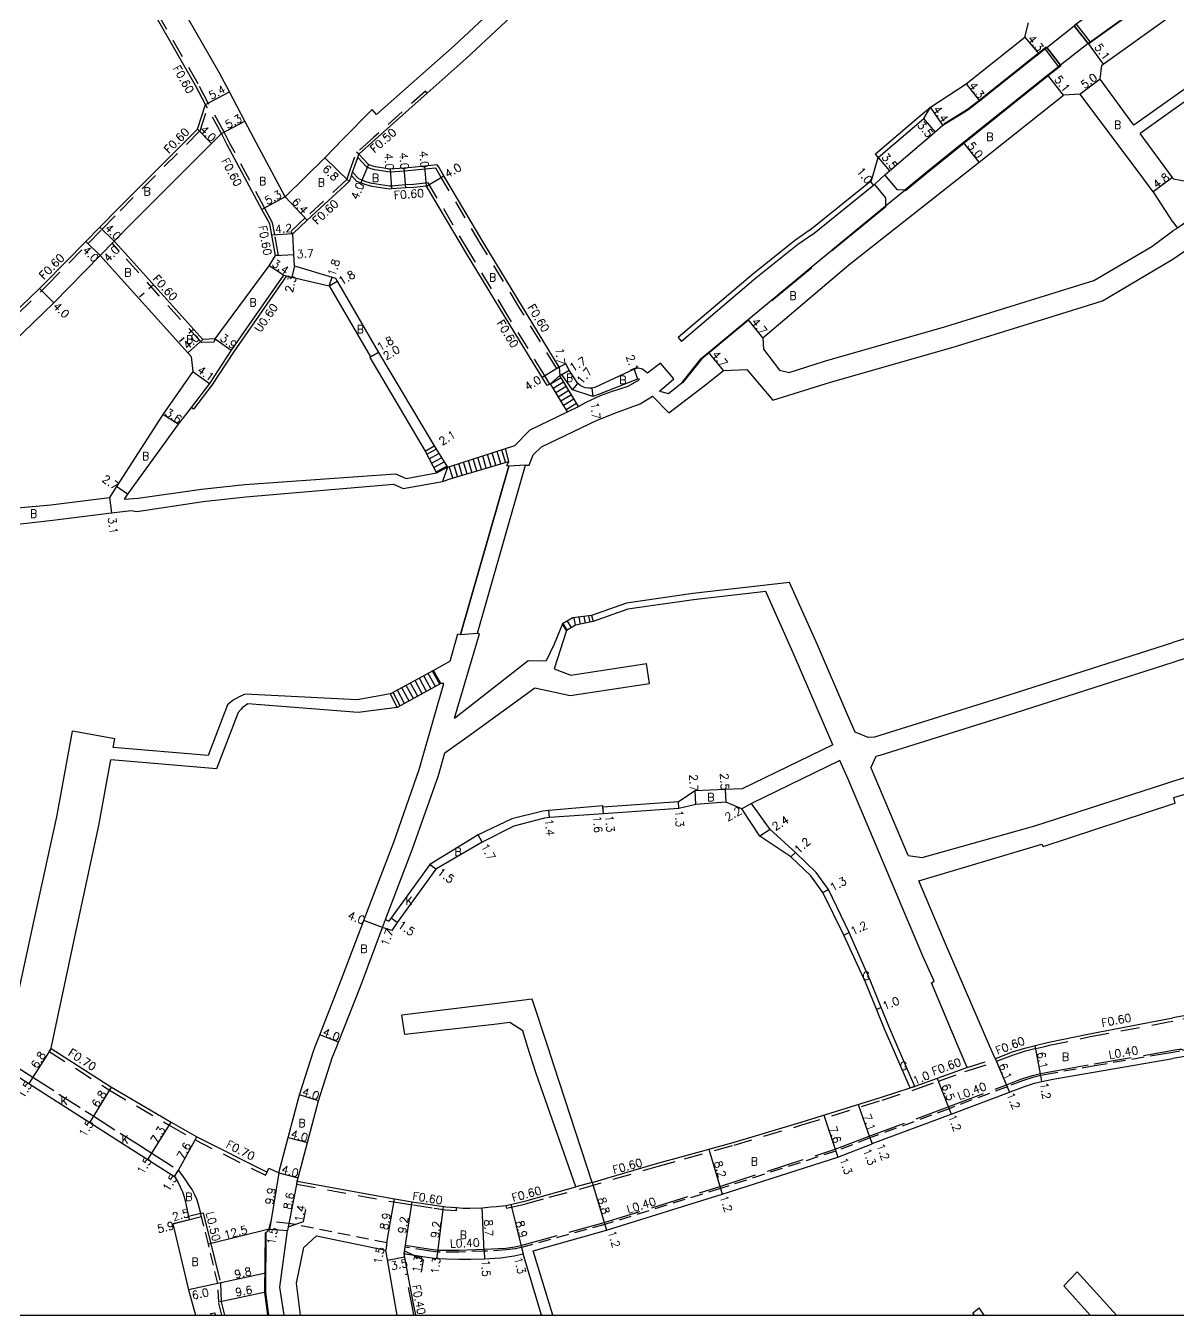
# Model space of a CAD drawing. Header units: metres. Extents: x -4002 to -3200, y -109800 to -109200.
# Drawn here: x -3712.1 to -3481.7, y -109800 to -109542.3 of the extents above; entities that cross this region are included whole.
import ezdxf

# ---------------------------------------------------------------- set-up
doc = ezdxf.new("R2010")
doc.units = ezdxf.units.M
doc.header["$LTSCALE"] = 2.5
for name, pattern in [('2213000', [1.5, 1, -0.5]), ('2227000', [2.5, 2, -0.5]), ('2232000', [2.5, 1.5, -1]), ('2233000', [4, 3, -1]), ('6301000', [1, 0.5, -0.5])]:
    doc.linetypes.add(name, pattern=pattern)
for name, color, linetype in [('2101000', 177, 'Continuous'), ('2101001', 1, 'Continuous'), ('2102000', 191, 'Continuous'), ('2102001', 191, 'Continuous'), ('2203000', 5, 'Continuous'), ('2213000', 6, '2213000'), ('2214000', 6, 'Continuous'), ('2214110', 1, 'Continuous'), ('2214120', 2, 'Continuous'), ('2214990', 7, 'Continuous'), ('2227000', 3, '2227000'), ('2231000', 162, 'Continuous'), ('2232000', 4, '2232000'), ('2233000', 62, '2233000'), ('2235000', 7, 'Continuous'), ('6132000', 1, '6132000'), ('9201100', 215, 'Continuous'), ('9201500', 222, 'Continuous'), ('9201600', 215, 'Continuous'), ('9202100', 82, 'Continuous'), ('9202200', 155, '6301000'), ('9203500', 155, 'Continuous'), ('9301100', 77, 'Continuous'), ('999', 7, 'Continuous')]:
    doc.layers.add(name, color=color, linetype=linetype)
doc.styles.add('Dm_Anotation', font='txt.shx', dxfattribs={"bigfont": 'pscdm.shx'})
doc.linetypes.add('6132000', pattern='A,1e-07,[100,DM.shx,S=0.25,R=0,X=0,Y=0],0.05,[100,DM.shx,S=0.2,R=0,X=0,Y=0],0.05,[100,DM.shx,S=0.15,R=0,X=0,Y=0],0.05,[100,DM.shx,S=0.1,R=0,X=0,Y=0],0.05,[100,DM.shx,S=0.05,R=0,X=0,Y=0],4.8', length=5)

msp = doc.modelspace()

# ---------------------------------------------------------------- linework, layer by layer
at = {"layer": '2101000'}
for points in [[(-3676.19, -109558.03), (-3678.2, -109554.2), (-3686.05, -109540.53), (-3686.84, -109539.14), (-3696.34, -109522.04), (-3697.47, -109519.96)], [(-3660.23, -109576.47), (-3667.15, -109563.61), (-3668.33, -109561.38), (-3671.41, -109555.52), (-3673.47, -109551.6), (-3681.36, -109537.84), (-3682.14, -109536.49), (-3687.22, -109527.34)], [(-3487.58, -109531.77), (-3499.95, -109540.45), (-3502.08, -109542), (-3502.47, -109542.31), (-3499.71, -109545.85), (-3499.31, -109545.55), (-3498.87, -109545.21), (-3486.91, -109536.59), (-3482.74, -109533.58)], [(-3512.33, -109544.58), (-3511.6, -109541.67)], [(-3496.98, -109550.18), (-3496.68, -109549.96), (-3483.85, -109540.79), (-3482.74, -109539.99)], [(-3540.36, -109572.11), (-3539.39, -109571.27), (-3530.3, -109563.5), (-3528.73, -109562.15), (-3523.74, -109559.06), (-3521.45, -109557.31), (-3510.61, -109548.7), (-3509.58, -109547.89), (-3508.39, -109546.92), (-3507.99, -109546.61)], [(-3507.99, -109546.61), (-3505.23, -109550.16), (-3505.62, -109550.47), (-3507.79, -109552.16), (-3524.62, -109565.65), (-3531.49, -109571.17), (-3536.34, -109575.14)], [(-3532.58, -109560.84), (-3531.24, -109558.54), (-3524.07, -109553.91), (-3512.33, -109544.58)], [(-3497.31, -109552.96), (-3496.98, -109550.18)], [(-3490.55, -109562.13), (-3497.31, -109552.96)], [(-3564.73, -109604.67), (-3547.53, -109590.1), (-3521.49, -109569.55), (-3504.6, -109556.14)], [(-3501.31, -109555.96), (-3504.6, -109556.14)], [(-3482.74, -109581.46), (-3486.55, -109575.64), (-3486.68, -109575.47), (-3488.55, -109572.97), (-3501.31, -109555.96)], [(-3747.43, -109643.45), (-3747.53, -109640.9), (-3753.66, -109638.1), (-3754.25, -109637.84), (-3749.88, -109633.72), (-3747.64, -109631.59), (-3727.69, -109612.38), (-3709.39, -109594.83), (-3708.36, -109593.78), (-3700.11, -109585.39), (-3697.31, -109582.53), (-3693.7, -109578.86), (-3677.8, -109562.97), (-3676.19, -109558.03)], [(-3541.66, -109568.62), (-3542.22, -109567.91), (-3533.16, -109560.15), (-3531.24, -109558.54)], [(-3543.01, -109573.18), (-3541.66, -109568.62), (-3532.58, -109560.84)], [(-3673.02, -109563.85), (-3674.97, -109565.8), (-3690.86, -109581.68), (-3694.46, -109585.34)], [(-3662.2, -109588.21), (-3662.94, -109584.17), (-3663.36, -109581.86), (-3664.9, -109578.98), (-3671.83, -109566.1), (-3673.02, -109563.85)], [(-3482.74, -109572.72), (-3482.84, -109572.59), (-3489.32, -109563.8)], [(-3648.64, -109564.88), (-3652.33, -109568.68), (-3660.23, -109576.47)], [(-3629.84, -109570.11), (-3632.36, -109570.35), (-3634.96, -109570.61), (-3636.45, -109570.72), (-3639.27, -109570.93), (-3642.22, -109570.5), (-3642.94, -109570.28), (-3643.59, -109570.01), (-3645.52, -109567.98)], [(-3647.03, -109572.2), (-3647.47, -109573.43), (-3655.84, -109581.12), (-3658.75, -109583.85)], [(-3631.97, -109574.33), (-3634.52, -109574.59), (-3636.15, -109574.71), (-3638.97, -109574.91), (-3639.41, -109574.95), (-3642.87, -109574.44), (-3644.31, -109574.04), (-3645.11, -109573.71), (-3645.9, -109573.38), (-3647.03, -109572.2)], [(-3605.45, -109610.49), (-3612.83, -109598.46), (-3620.55, -109585.74), (-3628.53, -109572.29), (-3629.63, -109570.43), (-3629.84, -109570.11)], [(-3536.34, -109575.14), (-3537.82, -109575.06), (-3540.36, -109572.11)], [(-3607.86, -109614.2), (-3608.86, -109612.59), (-3608.94, -109612.44), (-3616.25, -109600.54), (-3623.98, -109587.8), (-3631.97, -109574.33)], [(-3555.46, -109583.23), (-3543.22, -109573.35), (-3543.01, -109573.18)], [(-3554.83, -109584.01), (-3542.59, -109574.13), (-3542.41, -109573.98)], [(-3542.41, -109573.98), (-3540.21, -109576.68), (-3540.19, -109578.3)], [(-3482.61, -109572.89), (-3482.74, -109572.72)], [(-3482.61, -109572.89), (-3479.86, -109573.38)], [(-3577.09, -109608.77), (-3567.69, -109601.01), (-3563.02, -109597.14), (-3555.06, -109590.54), (-3550.96, -109587.13), (-3550.79, -109586.99), (-3540.19, -109578.3)], [(-3482.74, -109581.46), (-3481.85, -109582.73)], [(-3676.75, -109605), (-3692.93, -109587.03), (-3694.46, -109585.34)], [(-3658.39, -109590.28), (-3658.51, -109587.98), (-3658.75, -109583.85)], [(-3697.26, -109588.19), (-3706.53, -109597.63), (-3725, -109615.48), (-3744.8, -109634.54), (-3744.69, -109637.72)], [(-3679.09, -109608.39), (-3679.73, -109607.68), (-3697.26, -109588.19)], [(-3674.26, -109604.89), (-3663.44, -109590.26), (-3662.2, -109588.21)], [(-3658.39, -109590.28), (-3650.88, -109592.52), (-3650.22, -109592.75), (-3649.89, -109593.31), (-3641.62, -109607.57), (-3630.49, -109626.23)], [(-3660.61, -109592.16), (-3671.08, -109607.15), (-3675.42, -109613.77), (-3679.09, -109618.55), (-3681.67, -109621.93), (-3691.8, -109635.93), (-3692.48, -109636.9)], [(-3660.61, -109592.16), (-3659.98, -109592.29), (-3658.96, -109592.51), (-3651.44, -109594.24), (-3643.17, -109608.48), (-3643.34, -109608.58), (-3632.29, -109627.31)], [(-3674.26, -109604.89), (-3676.75, -109605)], [(-3679.09, -109608.39), (-3678.74, -109611.37)], [(-3587.78, -109611.75), (-3588.81, -109610.95), (-3589.69, -109610.7), (-3590.51, -109610.92), (-3598.36, -109614.61), (-3598.91, -109614.71), (-3599.64, -109614.73), (-3600.18, -109614.65), (-3600.85, -109614.4), (-3601.37, -109614.09), (-3601.74, -109613.78), (-3603.5, -109611.1), (-3604.17, -109609.88), (-3605.45, -109610.49)], [(-3580.89, -109613.57), (-3577.09, -109608.77)], [(-3578.5, -109615.8), (-3576.22, -109614.06), (-3572.59, -109611.16)], [(-3678.74, -109611.37), (-3684.69, -109619.95), (-3694.01, -109634.38), (-3695.38, -109636.57)], [(-3589.45, -109613.07), (-3589.51, -109612.88), (-3589.78, -109612.89), (-3597.6, -109615.95), (-3598.74, -109616.4), (-3602.84, -109615.08), (-3604.96, -109611.99), (-3605.34, -109612.19)], [(-3744.69, -109637.72), (-3742.43, -109639.52), (-3739.25, -109640.73), (-3734.7, -109640.34), (-3722.2, -109639.01), (-3721.22, -109639.3), (-3707.12, -109638.05), (-3695.38, -109636.57)], [(-3747.35, -109645.29), (-3738.93, -109644.31), (-3721.75, -109642.78), (-3720.82, -109642.68), (-3706.74, -109641.13), (-3695.01, -109639.65), (-3691.03, -109639.17)], [(-3568.9, -109694.77), (-3572.3, -109694.94), (-3578.25, -109695.22), (-3581.61, -109697.41), (-3596.71, -109698.47), (-3596.73, -109698.17), (-3607.55, -109699.13), (-3608.71, -109699.26), (-3614.95, -109700.81), (-3621.68, -109703.98), (-3631.36, -109709.94), (-3639.5, -109721.22)], [(-3572.17, -109697.43), (-3578.14, -109697.92), (-3581.52, -109698.71), (-3596.6, -109699.77), (-3607.4, -109700.52), (-3608.38, -109700.66), (-3614.52, -109702.26), (-3620.86, -109705.47), (-3630.14, -109710.82), (-3637.84, -109721.48), (-3638.95, -109723.09), (-3640.8, -109722.52)], [(-3538.89, -109746.27), (-3540.33, -109742.95), (-3541.99, -109738.86), (-3544.2, -109733.44), (-3548.58, -109724.01), (-3552.78, -109715.54), (-3555.17, -109712.18), (-3559.13, -109708.36), (-3565.32, -109704.24), (-3568.95, -109698.78), (-3572.17, -109697.43)], [(-3537.8, -109746.27), (-3539.41, -109742.57), (-3541.07, -109738.48), (-3543.28, -109733.03), (-3547.49, -109723.5), (-3551.64, -109714.92), (-3554.08, -109711.52), (-3558.25, -109707.55), (-3563.3, -109702.94), (-3567.03, -109697.71)], [(-3654.23, -109746.27), (-3653.33, -109743.98), (-3648.97, -109732.87), (-3644.55, -109721.11), (-3643.94, -109719.49)], [(-3640.21, -109720.92), (-3639.5, -109721.22)], [(-3649.93, -109746.27), (-3649.6, -109745.44), (-3645.23, -109734.29), (-3640.8, -109722.52)], [(-3439.66, -109733.05), (-3443.45, -109733.62), (-3453.74, -109735.04), (-3477.17, -109739.56), (-3482.74, -109740.59)], [(-3511.05, -109746.27), (-3510.5, -109746.14), (-3510.32, -109746.1), (-3507.53, -109745.46), (-3499.4, -109743.73), (-3482.74, -109740.59)], [(-3723.19, -109746.27), (-3719.74, -109748.47), (-3711.55, -109753.69), (-3699.33, -109761.51), (-3690.77, -109766.94), (-3687.71, -109768.89), (-3687.14, -109769.26), (-3682.4, -109772.28)], [(-3707.08, -109746.7), (-3694.99, -109754.44), (-3683.08, -109761.41), (-3677.93, -109764.35), (-3663.89, -109771.4), (-3663.55, -109770.64), (-3661.54, -109771.55)], [(-3661.54, -109771.55), (-3659.68, -109764.48), (-3657.42, -109755.94), (-3654.6, -109747.23), (-3654.23, -109746.27)], [(-3657.84, -109773.23), (-3657.67, -109772.57), (-3655.81, -109765.5), (-3653.62, -109757.17), (-3650.84, -109748.58), (-3649.93, -109746.27)], [(-3535.3, -109754.58), (-3535.63, -109753.83), (-3538.89, -109746.27)], [(-3534.35, -109754.28), (-3537.8, -109746.27)], [(-3518.31, -109748.72), (-3518.04, -109748.6), (-3514.86, -109747.38), (-3512.39, -109746.6), (-3511.05, -109746.27)], [(-3610.64, -109787.14), (-3596.03, -109783.03), (-3572.85, -109775.8), (-3549.75, -109768.44), (-3549.73, -109768.44), (-3542.87, -109765.78), (-3542.86, -109765.77), (-3542.89, -109765.68), (-3527.08, -109759.84), (-3515.44, -109755.43), (-3515.29, -109755.37), (-3512.45, -109754.27), (-3510.42, -109753.64), (-3508.93, -109753.27), (-3506.77, -109752.85), (-3498.21, -109751.34), (-3482.74, -109748.68)], [(-3480.06, -109748.21), (-3481.15, -109748.41), (-3482.74, -109748.68)], [(-3523.87, -109750.51), (-3524.54, -109750.74), (-3529.86, -109752.66), (-3534.35, -109754.28)], [(-3598.89, -109773.45), (-3586.03, -109769.71), (-3580.59, -109768.19), (-3570.68, -109765.45), (-3557.1, -109761.41), (-3541.04, -109756.42), (-3535.3, -109754.58)], [(-3682.4, -109772.28), (-3681.64, -109773.46), (-3681.23, -109774.34), (-3680.8, -109775.32), (-3680.47, -109776.31), (-3680.12, -109777.72), (-3679.56, -109780.29)], [(-3657.84, -109773.23), (-3638.42, -109776.77), (-3634.5, -109777.38), (-3630.36, -109778.02), (-3628.11, -109778.31), (-3627.06, -109778.41), (-3625.98, -109778.5), (-3624.64, -109778.59), (-3623.33, -109778.59), (-3620.84, -109778.52), (-3619.15, -109778.37), (-3617.99, -109778.25), (-3616.16, -109778.04), (-3612.34, -109777.19), (-3607.64, -109775.86), (-3602.16, -109774.37)], [(-3679.56, -109780.29), (-3679.41, -109780.91)], [(-3663.54, -109800), (-3664.15, -109795.42), (-3664.06, -109783.47)], [(-3664.06, -109783.47), (-3663.47, -109782.79)], [(-3663.47, -109782.79), (-3663.39, -109782.8), (-3659.77, -109783.04)], [(-3653.99, -109784.14), (-3640.15, -109787.03)], [(-3637.86, -109800), (-3638.02, -109799.25), (-3640.15, -109787.03)], [(-3636.49, -109787.7), (-3636.11, -109787.76), (-3631.85, -109788.41), (-3629.93, -109788.67), (-3627.95, -109788.76), (-3625.55, -109788.78), (-3623.13, -109788.78), (-3620.41, -109788.71), (-3617.19, -109788.53), (-3614.47, -109788.12), (-3612.68, -109787.72)], [(-3634.14, -109800), (-3634.51, -109798.05), (-3635.72, -109791.72), (-3636.49, -109787.7)], [(-3679.57, -109794.92), (-3678.22, -109800)]]:
    msp.add_lwpolyline(points, dxfattribs=at)
at = {"layer": '2101000', "flags": 128}
for points in [[(-3555.46, -109583.23), (-3558.44, -109585.24), (-3566.81, -109591.98), (-3581.67, -109604.6)], [(-3554.83, -109584.01), (-3557.85, -109586.04), (-3566.18, -109592.76), (-3581.02, -109605.36)], [(-3679.41, -109780.91), (-3682.71, -109781.73)], [(-3682.71, -109781.73), (-3679.57, -109794.92)]]:
    msp.add_lwpolyline(points, dxfattribs=at)
at = {"layer": '2101001', "flags": 128}
msp.add_lwpolyline([(-3581.67, -109604.6), (-3581.02, -109605.36)], dxfattribs=at)
at = {"layer": '2102000'}
for points in [[(-3412.47, -109507.1), (-3482.74, -109556.63)], [(-3411.28, -109508.79), (-3482.74, -109559.16)], [(-3607.76, -109528.32), (-3614.71, -109535.31), (-3626.41, -109546.23), (-3641.97, -109560.04), (-3642.85, -109559.02), (-3648.64, -109564.88)], [(-3605.31, -109530.72), (-3612.27, -109537.82), (-3624.06, -109548.83), (-3631.85, -109555.74), (-3642.28, -109564.99), (-3645.52, -109567.98)], [(-3482.74, -109556.63), (-3490.55, -109562.13)], [(-3482.74, -109559.16), (-3489.32, -109563.8)], [(-3481.85, -109582.73), (-3482.74, -109583.29)], [(-3564.73, -109604.67), (-3564.63, -109606.95), (-3561.41, -109611.13), (-3559.49, -109611.57), (-3552.44, -109609.33), (-3527.96, -109602.33), (-3509.31, -109596.5), (-3498.59, -109593.23), (-3486.96, -109586.42), (-3482.74, -109583.29)], [(-3482.74, -109588.91), (-3480.26, -109587.2), (-3478.04, -109587.6)], [(-3572.59, -109611.16), (-3567.94, -109610.96), (-3562.75, -109617.12), (-3551.2, -109613.55), (-3526.7, -109606.54), (-3507.99, -109600.7), (-3496.8, -109597.29), (-3482.74, -109588.91)], [(-3582.53, -109612.85), (-3585.19, -109609.69), (-3587.78, -109611.75)], [(-3601.62, -109618.35), (-3605.34, -109612.19)], [(-3601.62, -109618.35), (-3600.05, -109617.54), (-3597.22, -109616.21), (-3595.03, -109615.39), (-3591.69, -109614.32), (-3589.45, -109613.07)], [(-3585.4, -109615.35), (-3582.53, -109612.85)], [(-3585.4, -109615.35), (-3583.63, -109615.79), (-3580.89, -109613.57)], [(-3612.19, -109630.14), (-3611.47, -109630.08), (-3610.7, -109628.02), (-3608.98, -109626.47), (-3597.88, -109621.1), (-3593.99, -109619.6), (-3589.31, -109617.85), (-3586.78, -109616.3)], [(-3603.84, -109619.43), (-3607.21, -109613.85), (-3607.34, -109613.92), (-3607.86, -109614.2)], [(-3586.78, -109616.3), (-3583.54, -109619.67), (-3578.5, -109615.8)], [(-3616.18, -109626.8), (-3614.34, -109626.18), (-3611.29, -109623.03), (-3603.84, -109619.43)], [(-3630.49, -109626.23), (-3628.15, -109629.98), (-3627.81, -109630.5)], [(-3632.29, -109627.31), (-3629.98, -109631.63)], [(-3627.81, -109630.5), (-3627.35, -109630.36), (-3616.18, -109626.8)], [(-3692.48, -109636.9), (-3689.65, -109636.69), (-3677, -109634.9), (-3668.36, -109633.97), (-3638.22, -109631.82), (-3636.05, -109632.77), (-3629.98, -109631.63)], [(-3628.83, -109633.34), (-3627.09, -109632.75), (-3615.57, -109629.35)], [(-3625.19, -109663.96), (-3615.53, -109630.28)], [(-3621.82, -109663.7), (-3612.19, -109630.14)], [(-3615.53, -109630.28), (-3615.91, -109630.25), (-3615.57, -109629.35)], [(-3691.03, -109639.17), (-3689.94, -109639.37), (-3676.69, -109637.38), (-3668.14, -109636.46), (-3638.58, -109633.88), (-3636.68, -109634.8), (-3628.83, -109633.34)], [(-3559.4, -109653.55), (-3578.77, -109655.76), (-3592.02, -109657.7), (-3599.01, -109660.13)], [(-3546.28, -109683.5), (-3547.76, -109680.15), (-3553.82, -109666.02), (-3559.4, -109653.55)], [(-3564.18, -109655.36), (-3578.62, -109657), (-3591.72, -109658.92), (-3598.65, -109661.34)], [(-3550.73, -109686.03), (-3552.43, -109682.17), (-3558.5, -109668.06), (-3564.18, -109655.36)], [(-3599.01, -109660.13), (-3602.76, -109660.65), (-3604.84, -109661.85)], [(-3604.84, -109661.85), (-3606.49, -109665.89), (-3608.1, -109669.19)], [(-3598.65, -109661.34), (-3602.22, -109662.09), (-3603.99, -109663.15)], [(-3467.84, -109660.98), (-3482.74, -109665.57)], [(-3627.29, -109669.29), (-3625.74, -109663.85)], [(-3626.38, -109680.66), (-3621.38, -109663.84), (-3621.82, -109663.7)], [(-3625.74, -109663.85), (-3625.19, -109663.96)], [(-3603.99, -109663.15), (-3606.48, -109670.8)], [(-3466.73, -109664.61), (-3481.75, -109669.24), (-3482.74, -109669.56)], [(-3482.74, -109665.57), (-3482.86, -109665.6), (-3515.57, -109676.08), (-3542.42, -109684.47), (-3543.68, -109684.55), (-3546.28, -109683.5)], [(-3627.29, -109669.29), (-3630.61, -109671.16)], [(-3626.38, -109680.66), (-3611.66, -109669.15), (-3608.1, -109669.19)], [(-3606.48, -109670.8), (-3603.16, -109672.06), (-3588.03, -109669.77)], [(-3482.74, -109669.56), (-3514.39, -109679.69), (-3541.34, -109688.11), (-3542.13, -109688.34), (-3543.16, -109690.55)], [(-3630.61, -109671.16), (-3639.18, -109675.84)], [(-3643.94, -109719.49), (-3638.55, -109705.43), (-3633.44, -109690.95), (-3630.22, -109679.55), (-3628.56, -109673.73)], [(-3629.14, -109673.77), (-3637.89, -109678.56)], [(-3628.56, -109673.73), (-3629.14, -109673.77)], [(-3628.35, -109687.63), (-3622.98, -109683.79), (-3610.34, -109674.62), (-3603.28, -109676.12), (-3587.43, -109673.73)], [(-3637.89, -109678.56), (-3645.67, -109679.53), (-3667.75, -109677.81), (-3668.86, -109678.62), (-3669.14, -109678.95), (-3669.68, -109679.53), (-3673.97, -109690.82), (-3695.1, -109688.99)], [(-3639.18, -109675.84), (-3645.84, -109677.02), (-3668.25, -109675.9), (-3669.35, -109676.33), (-3670.64, -109677.07), (-3671.79, -109678.03), (-3675.64, -109688.16), (-3694.65, -109686.52)], [(-3714.74, -109740.75), (-3710.56, -109721.64), (-3705.94, -109700.41), (-3702.79, -109683.24)], [(-3694.65, -109686.52), (-3694.33, -109684.79)], [(-3640.21, -109720.92), (-3640.19, -109720.88), (-3634.79, -109706.81), (-3629.63, -109692.16), (-3628.35, -109687.63)], [(-3550.73, -109686.03), (-3568.9, -109694.77)], [(-3482.74, -109693.29), (-3459.72, -109686.24)], [(-3706.99, -109746.27), (-3702.14, -109723.41), (-3697.5, -109702.1), (-3695.1, -109688.99)], [(-3549.35, -109689.15), (-3567.03, -109697.71)], [(-3525.66, -109746.27), (-3531.02, -109733.6), (-3530.47, -109733.26), (-3532.74, -109728.21), (-3540.31, -109710.38), (-3547.72, -109692.84), (-3549.35, -109689.15)], [(-3535.72, -109708.12), (-3543.04, -109690.82), (-3543.16, -109690.55)], [(-3482.74, -109697.81), (-3482.28, -109697.66), (-3482.56, -109696.54), (-3458.85, -109689.49)], [(-3535.72, -109708.12), (-3532.91, -109708.5), (-3510.36, -109702.2), (-3484.39, -109693.81), (-3482.74, -109693.29)], [(-3533.58, -109713.17), (-3508.94, -109705.87), (-3508.67, -109706.32), (-3482.74, -109697.81)], [(-3519.37, -109746.27), (-3528.05, -109726.22), (-3533.58, -109713.17)], [(-3607.77, -109746.27), (-3610.86, -109736.86), (-3617.8, -109737.73), (-3636.92, -109740.02)], [(-3611.79, -109746.27), (-3612.77, -109743.15), (-3615.31, -109741.51), (-3618.48, -109741.88), (-3636.36, -109743.9)], [(-3707.08, -109746.7), (-3706.99, -109746.27)], [(-3602.16, -109774.37), (-3610.14, -109751.52), (-3611.79, -109746.27)], [(-3598.89, -109773.45), (-3606.46, -109750.25), (-3607.77, -109746.27)], [(-3523.87, -109750.51), (-3525.66, -109746.27)], [(-3518.31, -109748.72), (-3519.37, -109746.27)], [(-3660.43, -109800), (-3661.35, -109794.4), (-3659.77, -109783.04)], [(-3657.17, -109800), (-3657.99, -109793.6), (-3656.53, -109786.46), (-3653.99, -109784.14)], [(-3609.03, -109800), (-3612.68, -109787.72)], [(-3606.75, -109800), (-3610.64, -109787.14)], [(-3494.06, -109800), (-3501.88, -109791.31)], [(-3499.28, -109800), (-3504.59, -109794.1)], [(-3520.49, -109800), (-3521.49, -109798.53)], [(-3522.44, -109800), (-3522.77, -109799.52)]]:
    msp.add_lwpolyline(points, dxfattribs=at)
at = {"layer": '2102001'}
for points in [[(-3587.43, -109673.73), (-3588.03, -109669.77)], [(-3694.33, -109684.79), (-3702.79, -109683.24)], [(-3636.36, -109743.9), (-3636.92, -109740.02)], [(-3504.59, -109794.1), (-3501.88, -109791.31)], [(-3522.77, -109799.52), (-3521.49, -109798.53)]]:
    msp.add_lwpolyline(points, dxfattribs=at)
at = {"layer": '2203000'}
for points in [[(-3499.71, -109545.85), (-3502.47, -109542.31), (-3502.08, -109542), (-3499.31, -109545.55)], [(-3505.23, -109550.16), (-3507.99, -109546.61), (-3508.39, -109546.92), (-3505.62, -109550.47)]]:
    msp.add_lwpolyline(points, close=True, dxfattribs=at)
for points in [[(-3536.34, -109575.14), (-3537.82, -109575.06), (-3540.36, -109572.11)], [(-3542.41, -109573.98), (-3540.21, -109576.68), (-3540.19, -109578.3)], [(-3615.53, -109630.28), (-3625.19, -109663.96)], [(-3621.82, -109663.7), (-3612.19, -109630.14)]]:
    msp.add_lwpolyline(points, dxfattribs=at)
at = {"layer": '2213000'}
for points in [[(-3482.74, -109747.47), (-3484.82, -109747.82), (-3498.41, -109750.16), (-3506.98, -109751.67), (-3509.16, -109752.09), (-3510.74, -109752.48), (-3512.84, -109753.14), (-3515.74, -109754.26), (-3515.92, -109754.33), (-3527.52, -109758.72), (-3543.33, -109764.56), (-3550.17, -109767.21), (-3573.22, -109774.66), (-3596.37, -109781.88), (-3613.03, -109786.46), (-3614.3, -109786.72), (-3616.08, -109786.96), (-3620.47, -109787.21), (-3625.54, -109787.38), (-3629.76, -109787.38), (-3631.67, -109787.13), (-3635.9, -109786.47), (-3636.29, -109786.41)], [(-3481.36, -109747.23), (-3482.74, -109747.47)], [(-3672.9, -109800), (-3673.54, -109797.42), (-3673.71, -109793.67), (-3675.6, -109785.83), (-3677.14, -109779.68), (-3677.65, -109777.65), (-3677.94, -109776.83), (-3678.35, -109775.92), (-3678.87, -109774.9), (-3679.51, -109773.95), (-3680.13, -109772.99), (-3680.71, -109772.16), (-3681.59, -109771.01)], [(-3663.47, -109782.79), (-3663.14, -109781.32)], [(-3659.51, -109781.66), (-3663.14, -109781.32)], [(-3639.9, -109785.55), (-3659.51, -109781.66)], [(-3639.9, -109785.55), (-3640.15, -109787.03)], [(-3636.49, -109787.7), (-3636.29, -109786.41)]]:
    msp.add_lwpolyline(points, dxfattribs=at)
at = {"layer": '2214000'}
for points in [[(-3601.62, -109618.35), (-3605.34, -109612.19)], [(-3603.84, -109619.43), (-3607.21, -109613.85)], [(-3630.49, -109626.23), (-3628.15, -109629.98), (-3627.81, -109630.5)], [(-3632.29, -109627.31), (-3629.98, -109631.63)], [(-3627.81, -109630.5), (-3627.35, -109630.36), (-3616.18, -109626.8)], [(-3628.83, -109633.34), (-3627.09, -109632.75), (-3615.57, -109629.35)], [(-3599.01, -109660.13), (-3602.76, -109660.65), (-3604.84, -109661.85)], [(-3598.65, -109661.34), (-3602.22, -109662.09), (-3603.99, -109663.15)], [(-3630.61, -109671.16), (-3639.18, -109675.84)], [(-3629.14, -109673.77), (-3637.89, -109678.56)]]:
    msp.add_lwpolyline(points, dxfattribs=at)
at = {"layer": '2214110'}
for points in [[(-3603.84, -109619.43), (-3601.62, -109618.35)], [(-3615.57, -109629.35), (-3616.18, -109626.8)], [(-3629.98, -109631.63), (-3627.81, -109630.5)], [(-3603.99, -109663.15), (-3604.84, -109661.85)], [(-3629.14, -109673.77), (-3630.61, -109671.16)]]:
    msp.add_lwpolyline(points, dxfattribs=at)
at = {"layer": '2214120'}
for points in [[(-3607.21, -109613.85), (-3605.34, -109612.19)], [(-3632.29, -109627.31), (-3630.49, -109626.23)], [(-3627.81, -109630.5), (-3628.83, -109633.34)], [(-3599.01, -109660.13), (-3598.65, -109661.34)], [(-3637.89, -109678.56), (-3639.18, -109675.84)]]:
    msp.add_lwpolyline(points, dxfattribs=at)
at = {"layer": '2214990'}
for points in [[(-3607.2, -109613.85), (-3605.1, -109612.58)], [(-3606.69, -109614.71), (-3604.58, -109613.44)], [(-3606.17, -109615.57), (-3604.07, -109614.3)], [(-3605.65, -109616.42), (-3603.55, -109615.15)], [(-3605.14, -109617.28), (-3603.03, -109616.01)], [(-3604.62, -109618.14), (-3602.52, -109616.87)], [(-3604.1, -109618.99), (-3602, -109617.72)], [(-3631.96, -109627.93), (-3630.06, -109626.91)], [(-3631.49, -109628.81), (-3629.53, -109627.76)], [(-3631.02, -109629.69), (-3629, -109628.61)], [(-3622.93, -109631.52), (-3623.62, -109629.17)], [(-3621.97, -109631.24), (-3622.67, -109628.87)], [(-3621.01, -109630.96), (-3621.72, -109628.56)], [(-3620.05, -109630.68), (-3620.76, -109628.26)], [(-3619.09, -109630.39), (-3619.81, -109627.96)], [(-3618.13, -109630.11), (-3618.86, -109627.65)], [(-3617.17, -109629.83), (-3617.9, -109627.35)], [(-3616.21, -109629.54), (-3616.95, -109627.05)], [(-3630.54, -109630.57), (-3628.47, -109629.46)], [(-3630.07, -109631.45), (-3627.93, -109630.31)], [(-3626.76, -109632.66), (-3627.44, -109630.39)], [(-3625.81, -109632.37), (-3626.48, -109630.08)], [(-3624.85, -109632.09), (-3625.53, -109629.78)], [(-3623.89, -109631.81), (-3624.58, -109629.48)], [(-3599.25, -109661.46), (-3599.51, -109660.2)], [(-3603.9, -109663.09), (-3604.7, -109661.76)], [(-3603.04, -109662.58), (-3603.83, -109661.27)], [(-3602.18, -109662.08), (-3602.49, -109660.61)], [(-3601.2, -109661.87), (-3601.5, -109660.48)], [(-3600.22, -109661.67), (-3600.5, -109660.34)], [(-3631.98, -109675.33), (-3633.42, -109672.69)], [(-3631.1, -109674.85), (-3632.54, -109672.21)], [(-3630.22, -109674.37), (-3631.66, -109671.73)], [(-3629.35, -109673.89), (-3630.79, -109671.25)], [(-3637.24, -109678.2), (-3638.68, -109675.57)], [(-3636.37, -109677.73), (-3637.81, -109675.09)], [(-3635.49, -109677.25), (-3636.93, -109674.61)], [(-3634.61, -109676.77), (-3636.05, -109674.13)], [(-3633.73, -109676.29), (-3635.17, -109673.65)], [(-3632.86, -109675.81), (-3634.3, -109673.17)]]:
    msp.add_lwpolyline(points, dxfattribs=at)
at = {"layer": '2227000'}
msp.add_lwpolyline([(-3720.4, -109746.27), (-3718.93, -109747.2), (-3710.75, -109752.42), (-3698.53, -109760.24), (-3689.93, -109765.7), (-3686.91, -109767.63), (-3681.59, -109771.01)], dxfattribs=at)
at = {"layer": '2231000'}
msp.add_lwpolyline([(-3659.98, -109592.29), (-3670.58, -109607.49), (-3674.93, -109614.12), (-3678.6, -109618.91), (-3679.09, -109618.55)], dxfattribs=at)
at = {"layer": '2232000'}
for points in [[(-3675.66, -109557.75), (-3677.68, -109553.91), (-3685.52, -109540.23), (-3686.32, -109538.85), (-3695.81, -109521.75), (-3696.98, -109519.59)], [(-3631.85, -109555.74), (-3632.18, -109555.36), (-3642.62, -109564.62), (-3645.87, -109567.63)], [(-3753.66, -109638.1), (-3749.47, -109634.15), (-3747.23, -109632.02), (-3727.27, -109612.81), (-3708.97, -109595.26), (-3707.93, -109594.2), (-3699.68, -109585.81), (-3696.88, -109582.95), (-3693.28, -109579.28), (-3677.27, -109563.29), (-3675.79, -109558.75)], [(-3673.02, -109563.85), (-3675.79, -109558.75), (-3676.19, -109558.03)], [(-3672.49, -109563.57), (-3672.55, -109563.44), (-3675.55, -109557.95), (-3675.66, -109557.75)], [(-3661.6, -109588.17), (-3662.35, -109584.06), (-3662.78, -109581.66), (-3664.37, -109578.7), (-3671.3, -109565.82), (-3672.49, -109563.57)], [(-3647.59, -109572), (-3645.99, -109567.52)], [(-3647.03, -109572.2), (-3646.8, -109571.57), (-3645.74, -109568.61), (-3645.52, -109567.98)], [(-3645.52, -109567.98), (-3645.99, -109567.52)], [(-3630.15, -109570.74), (-3632.3, -109570.95), (-3634.91, -109571.21), (-3636.4, -109571.32), (-3639.29, -109571.53), (-3642.35, -109571.08), (-3643.07, -109570.87), (-3643.93, -109570.52), (-3645.74, -109568.61)], [(-3647.59, -109572), (-3647.66, -109572.2), (-3647.98, -109573.09), (-3656.24, -109580.68), (-3659.16, -109583.41)], [(-3642.84, -109573.84), (-3644.14, -109573.46), (-3644.88, -109573.15), (-3645.55, -109572.88), (-3646.8, -109571.57)], [(-3605.96, -109610.81), (-3613.35, -109598.77), (-3621.06, -109586.05), (-3629.04, -109572.6), (-3630.14, -109570.75), (-3630.15, -109570.74)], [(-3631.65, -109573.7), (-3634.57, -109573.99), (-3636.2, -109574.11), (-3639.02, -109574.32), (-3639.39, -109574.34), (-3642.84, -109573.84)], [(-3607.34, -109613.92), (-3608.43, -109612.13), (-3615.74, -109600.23), (-3623.46, -109587.49), (-3631.65, -109573.7)], [(-3694.88, -109585.77), (-3694.46, -109585.34)], [(-3658.75, -109583.85), (-3659.16, -109583.41)], [(-3677.01, -109605.61), (-3693.37, -109587.43), (-3694.88, -109585.77)], [(-3661.6, -109588.17), (-3662.2, -109588.21)], [(-3674.26, -109604.89), (-3674.54, -109605.5), (-3677.01, -109605.61)], [(-3605.96, -109610.81), (-3605.45, -109610.49)], [(-3439.57, -109733.65), (-3443.37, -109734.21), (-3453.65, -109735.63), (-3477.05, -109740.15), (-3482.74, -109741.2)], [(-3508.39, -109746.27), (-3507.4, -109746.04), (-3499.28, -109744.32), (-3483.17, -109741.28), (-3482.74, -109741.2)], [(-3707.46, -109747.29), (-3707.08, -109746.7)], [(-3707.46, -109747.29), (-3695.36, -109755.03), (-3683.43, -109762.01), (-3678.26, -109764.97), (-3664.18, -109772.04), (-3663.89, -109771.4)], [(-3518.1, -109749.28), (-3517.81, -109749.16), (-3514.66, -109747.95), (-3512.23, -109747.18), (-3510.37, -109746.72), (-3510.19, -109746.69), (-3508.39, -109746.27)], [(-3523.87, -109750.51), (-3518.31, -109748.72)], [(-3523.68, -109751.08), (-3518.1, -109749.28)], [(-3616.03, -109778.63), (-3612.19, -109777.77), (-3607.48, -109776.44), (-3600.65, -109774.58), (-3585.87, -109770.29), (-3580.43, -109768.77), (-3570.51, -109766.03), (-3556.93, -109761.98), (-3540.86, -109756.99), (-3534.15, -109754.84), (-3529.65, -109753.22), (-3524.34, -109751.31), (-3523.88, -109751.15), (-3523.68, -109751.08)], [(-3535.3, -109754.58), (-3534.35, -109754.28)], [(-3657.96, -109773.81), (-3657.84, -109773.23)], [(-3598.89, -109773.45), (-3602.16, -109774.37)], [(-3657.96, -109773.81), (-3638.51, -109777.36), (-3634.59, -109777.97), (-3630.45, -109778.61), (-3628.18, -109778.91), (-3627.11, -109779.01), (-3626.03, -109779.1)], [(-3626.03, -109779.1), (-3625.98, -109778.5)], [(-3616.16, -109778.04), (-3616.03, -109778.63)], [(-3634.54, -109800), (-3634.9, -109798.13), (-3636.11, -109791.79), (-3635.72, -109791.72)]]:
    msp.add_lwpolyline(points, dxfattribs=at)
at = {"layer": '2233000'}
for points in [[(-3636.29, -109786.41), (-3636.23, -109786.02), (-3635.84, -109786.08), (-3631.61, -109786.73), (-3629.71, -109786.98), (-3625.54, -109786.98), (-3620.49, -109786.81), (-3616.12, -109786.57), (-3614.37, -109786.33), (-3613.13, -109786.08), (-3596.48, -109781.49), (-3573.34, -109774.28), (-3550.3, -109766.83), (-3543.47, -109764.19), (-3527.66, -109758.35), (-3516.06, -109753.96), (-3515.89, -109753.89), (-3512.97, -109752.76), (-3510.85, -109752.09), (-3509.25, -109751.7), (-3507.06, -109751.28), (-3498.48, -109749.77), (-3484.89, -109747.43), (-3483.06, -109747.12), (-3482.74, -109747.06)], [(-3482.74, -109747.06), (-3481.43, -109746.83), (-3481.02, -109746.86), (-3480.76, -109746.95), (-3480.41, -109747.1), (-3480.16, -109747.33), (-3479.85, -109747.79), (-3479.63, -109748.13)], [(-3677.14, -109779.68), (-3676.65, -109779.56), (-3675.12, -109785.71), (-3673.21, -109793.6), (-3673.04, -109797.35), (-3672.39, -109800)]]:
    msp.add_lwpolyline(points, dxfattribs=at)
at = {"layer": '2235000'}
msp.add_lwpolyline([(-3675.07, -109800), (-3675.14, -109799.69), (-3674.35, -109799.53), (-3674.26, -109800)], dxfattribs=at)
at = {"layer": '6132000'}
for points in [[(-3482.74, -109533.74), (-3482.84, -109533.81), (-3486.84, -109536.69), (-3498.79, -109545.31), (-3499.23, -109545.65), (-3499.63, -109545.96)], [(-3528.56, -109561.87), (-3523.82, -109558.94), (-3521.54, -109557.2), (-3510.7, -109548.58), (-3509.67, -109547.77), (-3508.48, -109546.8), (-3508.08, -109546.49)], [(-3505.13, -109550.28), (-3505.53, -109550.59), (-3507.7, -109552.28), (-3524.52, -109565.77), (-3531.39, -109571.28), (-3536.24, -109575.26)], [(-3540.09, -109578.41), (-3550.69, -109587.1), (-3550.87, -109587.25)], [(-3554.97, -109590.65), (-3562.92, -109597.25)], [(-3567.59, -109601.13), (-3577.01, -109608.9)], [(-3577.01, -109608.9), (-3580.78, -109613.67)], [(-3663.7, -109800), (-3664.3, -109795.43), (-3664.21, -109783.46)]]:
    msp.add_lwpolyline(points, dxfattribs=at)
at = {"layer": '9201100'}
for points in [[(-3512.33, -109544.58), (-3509.58, -109547.89)], [(-3499.71, -109545.85), (-3496.68, -109549.96)], [(-3524.07, -109553.91), (-3521.45, -109557.31)], [(-3504.6, -109556.14), (-3507.79, -109552.16)], [(-3497.31, -109552.96), (-3501.31, -109555.96)], [(-3676.19, -109558.03), (-3671.41, -109555.52)], [(-3528.73, -109562.15), (-3531.24, -109558.54)], [(-3673.02, -109563.85), (-3668.33, -109561.38)], [(-3530.3, -109563.5), (-3532.58, -109560.84)], [(-3677.8, -109562.97), (-3674.97, -109565.8)], [(-3521.49, -109569.55), (-3524.62, -109565.65)], [(-3652.33, -109568.68), (-3647.47, -109573.43)], [(-3643.59, -109570.01), (-3645.11, -109573.71)], [(-3541.66, -109568.62), (-3539.39, -109571.27)], [(-3639.27, -109570.93), (-3638.97, -109574.91)], [(-3636.15, -109574.71), (-3636.45, -109570.72)], [(-3631.97, -109574.33), (-3632.36, -109570.35)], [(-3631.97, -109574.33), (-3628.53, -109572.29)], [(-3482.84, -109572.59), (-3486.68, -109575.47)], [(-3542.59, -109574.13), (-3543.22, -109573.35)], [(-3660.23, -109576.47), (-3664.9, -109578.98)], [(-3660.23, -109576.47), (-3655.84, -109581.12)], [(-3478.41, -109580.33), (-3481.85, -109582.73)], [(-3694.46, -109585.34), (-3697.31, -109582.53)], [(-3697.26, -109588.19), (-3700.11, -109585.39)], [(-3697.26, -109588.19), (-3694.46, -109585.34)], [(-3658.75, -109583.85), (-3662.94, -109584.17)], [(-3662.2, -109588.21), (-3658.51, -109587.98)], [(-3660.61, -109592.16), (-3663.44, -109590.26)], [(-3658.39, -109590.28), (-3658.96, -109592.51)], [(-3651.44, -109594.24), (-3650.88, -109592.52)], [(-3706.53, -109597.63), (-3709.39, -109594.83)], [(-3651.44, -109594.24), (-3649.89, -109593.31)], [(-3564.73, -109604.67), (-3567.69, -109601.01)], [(-3676.75, -109605), (-3679.73, -109607.68)], [(-3674.26, -109604.89), (-3671.08, -109607.15)], [(-3641.62, -109607.57), (-3643.34, -109608.58)], [(-3641.62, -109607.57), (-3643.17, -109608.48)], [(-3572.59, -109611.16), (-3575.6, -109607.55)], [(-3605.45, -109610.49), (-3608.86, -109612.59)], [(-3605.45, -109610.49), (-3605.34, -109612.19)], [(-3604.96, -109611.99), (-3603.5, -109611.1)], [(-3590.51, -109610.92), (-3589.78, -109612.89)], [(-3678.74, -109611.37), (-3675.42, -109613.77)], [(-3602.84, -109615.08), (-3601.74, -109613.78)], [(-3598.91, -109614.71), (-3598.74, -109616.4)], [(-3681.67, -109621.93), (-3684.69, -109619.95)], [(-3632.29, -109627.31), (-3630.49, -109626.23)], [(-3691.8, -109635.93), (-3694.01, -109634.38)], [(-3695.38, -109636.57), (-3695.01, -109639.65)], [(-3578.14, -109697.92), (-3578.25, -109695.22)], [(-3572.3, -109694.94), (-3572.17, -109697.43)], [(-3596.6, -109699.77), (-3596.73, -109698.17)], [(-3596.6, -109699.77), (-3596.71, -109698.47)], [(-3581.52, -109698.71), (-3581.61, -109697.41)], [(-3567.03, -109697.71), (-3568.95, -109698.78)], [(-3607.4, -109700.52), (-3607.55, -109699.13)], [(-3620.86, -109705.47), (-3621.68, -109703.98)], [(-3563.3, -109702.94), (-3565.32, -109704.24)], [(-3558.25, -109707.55), (-3559.13, -109708.36)], [(-3630.14, -109710.82), (-3631.36, -109709.94)], [(-3552.78, -109715.54), (-3551.64, -109714.92)], [(-3640.8, -109722.52), (-3644.55, -109721.11)], [(-3640.8, -109722.52), (-3640.21, -109720.92)], [(-3637.84, -109721.48), (-3639.07, -109720.63)], [(-3548.58, -109724.01), (-3547.49, -109723.5)], [(-3541.99, -109738.86), (-3541.07, -109738.48)], [(-3649.6, -109745.44), (-3653.33, -109743.98)], [(-3707.08, -109746.7), (-3710.75, -109752.42)], [(-3509.16, -109752.09), (-3510.32, -109746.1)], [(-3518.31, -109748.72), (-3515.92, -109754.33)], [(-3710.75, -109752.42), (-3711.55, -109753.69)], [(-3529.86, -109752.66), (-3527.52, -109758.72)], [(-3508.93, -109753.27), (-3509.16, -109752.09)], [(-3698.53, -109760.24), (-3694.99, -109754.44)], [(-3535.3, -109754.58), (-3534.38, -109754.19)], [(-3515.92, -109754.33), (-3515.44, -109755.43)], [(-3653.62, -109757.17), (-3657.42, -109755.94)], [(-3545.68, -109757.86), (-3543.33, -109764.56)], [(-3699.33, -109761.51), (-3698.53, -109760.24)], [(-3552.57, -109760), (-3550.17, -109767.21)], [(-3527.52, -109758.72), (-3527.08, -109759.84)], [(-3686.91, -109767.63), (-3683.08, -109761.41)], [(-3681.59, -109771.01), (-3677.93, -109764.35)], [(-3659.68, -109764.48), (-3655.81, -109765.5)], [(-3543.33, -109764.56), (-3542.89, -109765.68)], [(-3543.33, -109764.56), (-3542.87, -109765.78)], [(-3687.71, -109768.89), (-3686.91, -109767.63)], [(-3575.56, -109766.8), (-3573.22, -109774.66)], [(-3550.17, -109767.21), (-3549.75, -109768.44)], [(-3682.4, -109772.28), (-3681.59, -109771.01)], [(-3661.54, -109771.55), (-3663.14, -109781.32)], [(-3661.54, -109771.55), (-3657.67, -109772.57)], [(-3657.84, -109773.23), (-3659.51, -109781.66)], [(-3598.89, -109773.45), (-3596.37, -109781.88)], [(-3573.22, -109774.66), (-3572.86, -109775.81)], [(-3639.9, -109785.55), (-3638.42, -109776.77)], [(-3636.29, -109786.41), (-3634.88, -109777.32)], [(-3629.76, -109787.38), (-3628.57, -109778.25)], [(-3620.47, -109787.21), (-3620.84, -109778.52)], [(-3615.12, -109777.81), (-3613.03, -109786.46)], [(-3677.14, -109779.68), (-3679.56, -109780.29)], [(-3663.14, -109781.32), (-3663.39, -109782.8)], [(-3663.47, -109782.79), (-3675.6, -109785.83)], [(-3659.51, -109781.66), (-3659.77, -109783.04)], [(-3596.37, -109781.88), (-3596.03, -109783.03)], [(-3639.9, -109785.55), (-3640.15, -109787.03)], [(-3636.49, -109787.7), (-3636.29, -109786.41)], [(-3613.03, -109786.46), (-3612.68, -109787.72)], [(-3636.35, -109788.42), (-3639.79, -109789.08)], [(-3629.93, -109788.67), (-3629.76, -109787.38)], [(-3620.47, -109787.21), (-3620.41, -109788.71)], [(-3664.12, -109791.63), (-3673.71, -109793.67)], [(-3673.71, -109793.67), (-3679.57, -109794.92)], [(-3664.15, -109795.42), (-3673.54, -109797.42)]]:
    msp.add_lwpolyline(points, dxfattribs=at)
at = {"layer": '9201100', "flags": 128}
msp.add_lwpolyline([(-3682.71, -109781.73), (-3676.98, -109780.3)], dxfattribs=at)
at = {"layer": '9201600'}
for points in [[(-3659.63, -109782.31), (-3656.6, -109781.3), (-3656.13, -109778.86)], [(-3636.4, -109787.13), (-3632.69, -109788.96), (-3633.06, -109791.37)]]:
    msp.add_lwpolyline(points, dxfattribs=at)
at = {"layer": '9202200'}
for points in [[(-3686.6, -109594.05), (-3689.59, -109596.72)], [(-3678.58, -109602.97), (-3681.58, -109605.62)], [(-3630.14, -109710.82), (-3631.36, -109709.94)], [(-3682.4, -109772.28), (-3681.59, -109771.01)]]:
    msp.add_lwpolyline(points, dxfattribs=at)
at = {"layer": '9301100'}
for points in [[(-3505.23, -109550.16), (-3507.99, -109546.61), (-3502.47, -109542.31), (-3499.71, -109545.85)], [(-3542.41, -109573.98), (-3540.21, -109576.68), (-3540.19, -109578.3), (-3536.34, -109575.14), (-3537.82, -109575.06), (-3540.36, -109572.11)], [(-3615.53, -109630.28), (-3625.19, -109663.96), (-3621.82, -109663.7), (-3612.19, -109630.14)]]:
    msp.add_lwpolyline(points, close=True, dxfattribs=at)
at = {"layer": '999'}
msp.add_lwpolyline([(-4000, -109800), (-3200, -109800), (-3200, -109200), (-4000, -109200)], close=True, dxfattribs=at)

# ---------------------------------------------------------------- texts
at = {"layer": '9201500', "style": 'Dm_Anotation'}
for s, rotation, p in [('4.3', 309.7803, (-3511.9, -109544.94)), ('5.1', 306.4239, (-3498.53, -109546.56)), ('5.0', 36.8779, (-3500.44, -109554.98)), ('5.4', 27.724, (-3675.04, -109557.09)), ('4.3', 307.6069, (-3523.66, -109554.28)), ('5.1', 308.718, (-3506.59, -109553.05)), ('4.4', 304.8329, (-3530.81, -109558.97)), ('5.3', 27.7451, (-3671.74, -109562.93)), ('3.5', 310.5718, (-3533.98, -109562.19)), ('4.0', 314.9734, (-3677.45, -109563.18)), ('5.0', 308.7166, (-3523.98, -109566.29)), ('4.0', 274.1882, (-3640.4, -109567.79)), ('4.0', 274.1994, (-3637.39, -109567.66)), ('4.0', 275.5833, (-3633.44, -109567.36)), ('4.0', 30.7071, (-3627.78, -109572.78)), ('3.5', 310.5723, (-3541.13, -109568.61)), ('6.8', 315.5923, (-3652.95, -109571.05)), ('1.0', 308.976, (-3546.1, -109571.4)), ('4.8', 36.8762, (-3486, -109574.92)), ('4.0', 67.622, (-3645.7, -109577.17)), ('5.3', 28.2873, (-3663.8, -109578.12)), ('6.4', 313.4177, (-3659.06, -109577.56)), ('4.0', 315.5343, (-3696.45, -109582.88)), ('4.2', 4.3297, (-3662.23, -109583.74)), ('4.0', 315.5199, (-3700.93, -109587.28)), ('4.0', 45.5201, (-3695.62, -109589.64)), ('3.7', 3.6063, (-3657.91, -109588.74)), ('3.4', 326.1559, (-3663.07, -109590.18)), ('1.8', 71.9133, (-3650.32, -109592.49)), ('2.3', 75.5175, (-3658.81, -109595.75)), ('1.8', 30.8105, (-3649, -109594.19)), ('4.0', 315.5235, (-3706.81, -109598.48)), ('4.7', 308.9789, (-3567.14, -109601.53)), ('4.0', 42.0198, (-3679.79, -109607.14)), ('3.9', 324.5908, (-3673.45, -109605.01)), ('1.8', 30.3712, (-3641.34, -109607.35)), ('2.0', 30.3712, (-3640.08, -109609.17)), ('1.7', 273.7526, (-3606.16, -109606.65)), ('1.7', 31.2942, (-3602.8, -109611.5)), ('2.1', 290.2109, (-3592.16, -109608.39)), ('4.7', 309.8665, (-3575.05, -109608.06)), ('4.1', 324.0785, (-3677.99, -109611.41)), ('1.7', 49.6873, (-3600.94, -109614.07)), ('4.0', 31.5345, (-3611.79, -109615.26)), ('3.6', 326.7694, (-3684.46, -109619.98)), ('1.7', 275.6532, (-3599.18, -109617.6)), ('2.1', 30.9692, (-3628.92, -109626.22)), ('2.7', 324.7722, (-3697.05, -109633.2)), ('3.1', 277.027, (-3695.7, -109640.59)), ('2.7', 272.2512, (-3579.44, -109691.91)), ('2.5', 273.0703, (-3573.28, -109691.69)), ('2.2', 28.9101, (-3571.79, -109701.34)), ('1.4', 276.1491, (-3608.35, -109700.88)), ('1.6', 274.6928, (-3598.7, -109700.24)), ('1.3', 274.6928, (-3596.25, -109700.13)), ('1.3', 273.8243, (-3582.34, -109699.09)), ('2.4', 32.7784, (-3562.25, -109703.25)), ('1.7', 299.0149, (-3621.19, -109706.28)), ('1.2', 42.7495, (-3557.59, -109707.88)), ('1.5', 324.0751, (-3629.99, -109711.77)), ('1.3', 28.779, (-3550.8, -109715.37)), ('4.0', 339.4071, (-3647.88, -109720.72)), ('1.5', 325.4799, (-3637.86, -109722.36)), ('1.2', 24.9511, (-3546.77, -109724.07)), ('1.7', 69.4084, (-3639.73, -109726.39)), ('1.0', 22.1171, (-3540.43, -109739.03)), ('4.0', 338.5738, (-3652.92, -109744.03)), ('6.8', 57.3875, (-3709.86, -109750.85)), ('6.1', 280.9409, (-3509.95, -109747.51)), ('6.1', 293.1391, (-3517.65, -109750.02)), ('1.0', 23.37, (-3534.36, -109753.98)), ('1.5', 57.9173, (-3712.59, -109756.82)), ('6.8', 58.6445, (-3697.68, -109758.65)), ('4.0', 342.0505, (-3657.01, -109755.97)), ('6.5', 291.1101, (-3529.04, -109754.09)), ('1.2', 280.9409, (-3509.37, -109753.62)), ('1.2', 293.1382, (-3516.06, -109755.89)), ('7.1', 289.3578, (-3544.78, -109760.11)), ('1.2', 291.1182, (-3527.74, -109760.25)), ('1.5', 57.8837, (-3700.27, -109764.54)), ('7.3', 58.395, (-3685.92, -109765.83)), ('4.0', 345.2669, (-3659.26, -109764.49)), ('7.6', 288.4208, (-3551.62, -109762.53)), ('7.6', 61.2076, (-3680.62, -109769.03)), ('1.3', 290.3399, (-3544.76, -109767.02)), ('1.2', 290.3399, (-3542.05, -109766.03)), ('1.5', 57.5051, (-3688.69, -109772.01)), ('4.0', 345.2411, (-3661.12, -109771.56)), ('8.2', 286.6421, (-3574.55, -109769.42)), ('1.3', 289.0972, (-3549.42, -109768.85)), ('1.5', 57.5019, (-3683.56, -109775.42)), ('9.9', 80.6969, (-3662.69, -109778)), ('8.6', 78.8264, (-3659.08, -109779)), ('1.4', 79.0822, (-3656.84, -109781.5)), ('8.8', 286.562, (-3597.8, -109776.69)), ('1.2', 287.5336, (-3573.35, -109776.32)), ('2.5', 15.3005, (-3682.59, -109781.18)), ('8.9', 79.3847, (-3639.77, -109783.06)), ('9.2', 80.7024, (-3636.16, -109783.78)), ('8.7', 272.6757, (-3620.46, -109780.89)), ('8.9', 283.5625, (-3614.17, -109781.32)), ('5.9', 14.0494, (-3685.63, -109783.6)), ('12.5', 14.7334, (-3672.28, -109784.8)), ('1.5', 80.4211, (-3662.31, -109786)), ('9.2', 82.5974, (-3629.58, -109784.67)), ('1.2', 286.4096, (-3595.73, -109783.36)), ('1.5', 79.4667, (-3641.02, -109789.89)), ('3.5', 10.8502, (-3638.96, -109790.97)), ('1.3', 81.1889, (-3633.3, -109791.58)), ('1.3', 82.9273, (-3629.6, -109791.87)), ('1.3', 284.777, (-3614.52, -109788.6)), ('9.8', 12.0211, (-3670.22, -109792.67)), ('1.5', 272.0728, (-3620.99, -109788.92)), ('9.6', 10.2792, (-3670.09, -109796.25)), ('6.0', 11.863, (-3678.75, -109796.86))]:
    msp.add_text(s, height=1.6, rotation=rotation, dxfattribs=at).set_placement(p)
at = {"layer": '9202100', "style": 'Dm_Anotation'}
for s, p in [('B', (-3494.53, -109562.88)), ('B', (-3520.07, -109565.29)), ('B', (-3665.5, -109574.15)), ('B', (-3642.92, -109573.51)), ('B', (-3688.59, -109576.2)), ('B', (-3653.76, -109574.39)), ('B', (-3692.45, -109592.38)), ('B', (-3619.51, -109593.37)), ('B', (-3559.45, -109597.03)), ('B', (-3667.43, -109598.37)), ('B', (-3645.94, -109603.74)), ('B', (-3680.09, -109605.76)), ('B', (-3604.08, -109613.43)), ('B', (-3593.46, -109613.88)), ('B', (-3688.88, -109629.09)), ('B', (-3711.28, -109640.6)), ('B', (-3575.87, -109697.29)), ('B', (-3626.42, -109708.17)), ('K', (-3636.24, -109717.95)), ('B', (-3645.26, -109727.56)), ('G', (-3544.81, -109732.99)), ('B', (-3504.96, -109749.17)), ('G', (-3537.34, -109750.99)), ('K', (-3705.18, -109757.97)), ('B', (-3657.6, -109762.39)), ('K', (-3693.01, -109765.67)), ('B', (-3567.17, -109770.07)), ('B', (-3680.25, -109777.12)), ('B', (-3625.36, -109784.75)), ('B', (-3679.02, -109790.12))]:
    msp.add_text(s, height=1.6, dxfattribs=at).set_placement(p)
at = {"layer": '9203500', "style": 'Dm_Anotation'}
for s, rotation, p in [('F0.60', 299.8424, (-3682.78, -109550.76)), ('F0.60', 44.9736, (-3683.55, -109567.93)), ('F0.50', 41.5753, (-3642.38, -109567.81)), ('F0.60', 298.2773, (-3673.08, -109569.27)), ('F0.60', 4.1913, (-3638.47, -109576.94)), ('F0.60', 42.5594, (-3653.89, -109582.15)), ('F0.60', 280.3767, (-3665.6, -109582.36)), ('F0.60', 45.5201, (-3708.48, -109593.11)), ('F0.60', 311.9774, (-3686.87, -109592.93)), ('U0.60', 55.0874, (-3665.21, -109603.71)), ('F0.60', 301.5346, (-3611.85, -109598.55)), ('F0.60', 301.5346, (-3618.03, -109601.69)), ('F0.60', 10.6673, (-3496.89, -109742.4)), ('F0.60', 21.0649, (-3517.83, -109747.95)), ('F0.70', 327.3765, (-3703.79, -109747.97)), ('L0.40', 9.7644, (-3495.46, -109748.78)), ('F0.60', 19.819, (-3530.6, -109752.09)), ('L0.40', 20.7305, (-3525.45, -109756.99)), ('F0.70', 333.3233, (-3672.24, -109766.4)), ('F0.60', 15.6133, (-3594.51, -109771.79)), ('F0.60', 351.1131, (-3634.89, -109776.93)), ('F0.60', 15.6025, (-3614.68, -109777.36)), ('L0.40', 17.232, (-3591.65, -109779.69)), ('L0.50', 283.4792, (-3676.13, -109779.53)), ('L0.40', 2.3692, (-3627.29, -109786.51)), ('F0.40', 280.8236, (-3634.88, -109794.08))]:
    msp.add_text(s, height=1.6, rotation=rotation, dxfattribs=at).set_placement(p)

doc.saveas('drawing.dxf')
